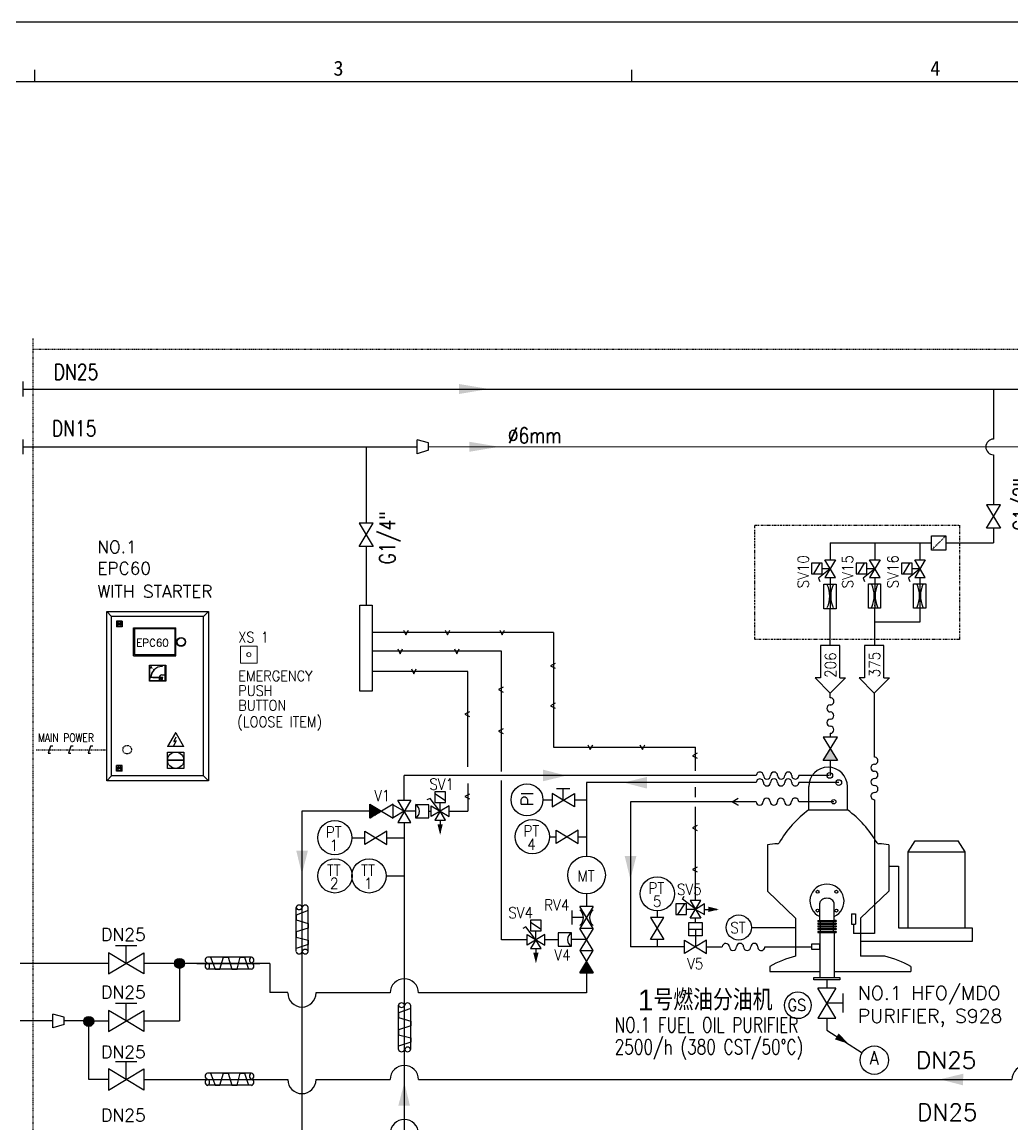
# Model space of a CAD drawing. Header units: inches. Extents: x 244 to 838, y -431 to 471.
# Drawn here: x 466.8 to 632.6, y -195.8 to -11.2 of the extents above; entities that cross this region are included whole.
import ezdxf
from ezdxf.enums import TextEntityAlignment as Align

# ---------------------------------------------------------------- set-up
doc = ezdxf.new("R2010")
doc.units = ezdxf.units.IN
doc.header["$MEASUREMENT"] = 0
for name, pattern in [('CADRA_SOLID', [0]), ('CENTERX2', [0.955, 0.7, -0.085, 0.085, -0.085]), ('DPSTRECKAD', [14, 6, -2, 1, -2, 1, -2]), ('HIDDEN', [0.375, 0.25, -0.125]), ('PHANTOM2', [1.25, 0.625, -0.125, 0.125, -0.125, 0.125, -0.125]), ('STRECKAD0', [4, 2.5, -1.5])]:
    doc.linetypes.add(name, pattern=pattern)
doc.layers.add('001 0 SEPARATOR BASE SKETCH No. 1-2-3-4-5', color=3, linetype='Continuous', lineweight=0)
doc.layers.add('AM_8', color=1, linetype='Continuous', lineweight=25)
for name, color, linetype in [('001 SEPARATOR BASE SKETCH No. 1-2-3-4-5', 7, 'Continuous'), ('002 ANCILLARY BLOCKS SKETCH No. 1-2-3-4-5', 7, 'Continuous'), ('072-Power-supply-MARINE', 7, 'Continuous'), ('1', 3, 'CADRA_SOLID'), ('10', 2, 'Continuous'), ('25', 2, 'Continuous'), ('35', 3, 'Continuous'), ('50', 4, 'Continuous'), ('chinese', 7, 'Continuous'), ('DIMENS-DMEK0', 2, 'Continuous'), ('EQUIP', 2, 'Continuous'), ('INNERG-LMEK0', 2, 'Continuous'), ('SEKTIO-LMEK0', 2, 'Continuous'), ('SKYMLI-LMEK0', 3, 'STRECKAD0'), ('STYCKL-RMEK0', 4, 'Continuous'), ('TEXT__-DMEK0', 4, 'Continuous'), ('YTTERG-4', 3, 'Continuous'), ('YTTERG-LMEK0', 4, 'Continuous')]:
    doc.layers.add(name, color=color, linetype=linetype)
doc.styles.add('HZDX', font='romans.shx', dxfattribs={"width": 0.9, "bigfont": 'HZDX.SHX'})
doc.styles.add('ROMANS', font='ROMANS')
doc.styles.add('SimSun', font='Simtxt.shx', dxfattribs={"bigfont": 'HZDX.SHX'})
doc.styles.get("Standard").update_dxf_attribs({"font": ''})
doc.styles.add('XT', font='romans')
doc.styles.add('XT03_0', font='romans', dxfattribs={"height": 30})
doc.styles.add('XT03_5', font='romans', dxfattribs={"height": 35})
doc.styles.add('XT05_0', font='romans', dxfattribs={"height": 50})
doc.styles.get('Standard').set_extended_font_data('SimSun')

# ---------------------------------------------------------------- blocks, each defined once
blk = doc.blocks.new('0PIL')
at = {"layer": '25'}
blk.add_solid([(0, 0), (0, 0), (6, 1.5), (6, -1.5)], dxfattribs=at)
blk = doc.blocks.new('A$CC194')
at = {"layer": 'EQUIP', "xscale": -0.3440110905000001, "yscale": 0.3440110905000001, "zscale": 0.3440110905000001, "rotation": 90.45835645800044}
blk.add_blockref('0PIL', (0.539, 2.094), dxfattribs=at)
blk = doc.blocks.new('A$C72F5')
at = {"rotation": 90}
blk.add_blockref('A$CC194', (2.108, -0.027), dxfattribs=at)
blk = doc.blocks.new('A$C63A4')
at = {"rotation": 180}
blk.add_blockref('A$C72F5', (2.092, 1.063), dxfattribs=at)
blk = doc.blocks.new('A$CD0D2')
blk.add_blockref('A$C63A4', (0.021, -0.008))
blk = doc.blocks.new('JT')
blk.add_solid([(-0.8, -4.8), (0.8, -4.8), (0, 0)])
blk = doc.blocks.new('A$CB0B5')
at = {"rotation": 180}
blk.add_blockref('A$CD0D2', (2.144, 1.065), dxfattribs=at)
blk = doc.blocks.new('A$C459E1E88')
at = {"color": 7, "linetype": 'Continuous'}
for p, q in [((0, 506.2), (303.7, 506.2)), ((0, 0), (0, 506.2)), ((0, 506.2), (14.3, 491.9)), ((303.7, 506.2), (289.4, 491.9)), ((303.7, 506.2), (303.7, 0)), ((14.3, 14.3), (14.3, 491.9)), ((289.4, 491.9), (14.3, 491.9)), ((45.5, 477.6), (28.6, 477.6)), ((28.6, 477.6), (28.6, 460.7)), ((44, 470.5), (30.2, 470.5)), ((44, 467.8), (30.2, 467.8)), ((45.5, 477.6), (45.5, 460.7)), ((289.4, 14.3), (289.4, 491.9)), ((45.5, 460.7), (28.6, 460.7)), ((79.9, 457.6), (205.9, 457.6)), ((79.9, 373.3), (79.9, 457.6)), ((203.1, 454.3), (82.7, 454.3)), ((82.7, 454.3), (82.7, 376.6)), ((203.1, 454.3), (203.1, 376.6)), ((205.9, 373.3), (205.9, 457.6)), ((79.9, 373.3), (205.9, 373.3)), ((203.1, 376.6), (82.7, 376.6)), ((127.6, 346.3), (176.2, 346.3)), ((127.6, 297.7), (127.6, 346.3)), ((129, 299.2), (129, 344.9)), ((174.7, 344.9), (129, 344.9)), ((138.7, 331.3), (139.8, 330.4)), ((139.9, 334), (141.6, 332.3)), ((142.6, 335.2), (143.5, 334.1)), ((144.7, 336.9), (145.6, 335.7)), ((147, 338.4), (147.8, 337.1)), ((149.4, 339.8), (150, 338.4)), ((151.5, 341.7), (152.4, 339.5)), ((154.4, 341.8), (154.9, 340.4)), ((157, 342.6), (157.4, 341.1)), ((159.7, 343.1), (160, 341.6)), ((162.4, 343.4), (162.6, 341.9)), ((165.2, 344.4), (165.2, 342)), ((174.7, 299.2), (174.7, 344.9)), ((176.2, 346.3), (176.2, 297.7)), ((176.2, 297.7), (127.6, 297.7)), ((174.7, 299.2), (129, 299.2)), ((129.5, 308.7), (131.9, 308.7)), ((137.4, 308.7), (129.5, 308.7)), ((130.5, 311.5), (132, 311.3)), ((130.8, 314.2), (132.3, 313.9)), ((131.3, 316.9), (132.8, 316.5)), ((132.1, 319.5), (133.5, 319)), ((132.2, 322.4), (134.4, 321.5)), ((134.1, 324.5), (135.5, 323.9)), ((135.5, 326.9), (136.8, 326.1)), ((137, 329.2), (138.2, 328.3)), ((167.3, 309.1), (137.4, 309.1)), ((137.4, 308.4), (137.4, 309.1)), ((167.3, 308.4), (137.4, 308.4)), ((157.4, 309.1), (157.4, 309.8)), ((157.4, 299.2), (157.4, 308.4)), ((161.5, 306.2), (165, 302.7)), ((162, 306.7), (165.5, 303.2)), ((164.1, 316.5), (174.7, 316.5)), ((167.3, 308.4), (167.3, 309.1)), ((182.3, 102.7), (205.9, 143.6)), ((205.9, 143.6), (229.5, 102.7)), ((229.5, 102.7), (182.3, 102.7)), ((207.2, 119.3), (200.1, 105.7)), ((206.8, 130.7), (200.5, 117.2)), ((200.5, 117.2), (207.2, 119.3)), ((181.6, 85.7), (230.2, 85.7)), ((181.6, 37.1), (181.6, 85.7)), ((230.2, 85.7), (230.2, 37.1)), ((45.5, 45.5), (28.6, 45.5)), ((28.6, 28.6), (28.6, 45.5)), ((44, 38.4), (30.2, 38.4)), ((44, 35.7), (30.2, 35.7)), ((45.5, 28.6), (45.5, 45.5)), ((230.2, 37.1), (181.6, 37.1)), ((0, 0), (14.3, 14.3)), ((289.4, 14.3), (14.3, 14.3)), ((45.5, 28.6), (28.6, 28.6)), ((303.7, 0), (289.4, 14.3)), ((303.7, 0), (0, 0))]:
    blk.add_line(p, q, dxfattribs=at)
for points, const_width in [([(194.1, 123.1), (205.9, 143.6), (229.5, 102.7), (182.3, 102.7), (194.1, 123.1)], 2.62), ([(181.6, 61.4), (230.2, 61.4)], 5.4)]:
    blk.add_lwpolyline(points, dxfattribs=dict(at, const_width=const_width))
for centre, radius in [((37.1, 469.2), 7.01), ((222.2, 415.5), 13.5), ((222.2, 415.5), 12.1), ((163.5, 304.7), 2.5), ((205.9, 61.4), 24.3), ((37.1, 37.1), 7.01)]:
    blk.add_circle(centre, radius, dxfattribs=at)
for centre, radius in [((165.2, 308.7), 33.3), ((164.1, 309.8), 6.75)]:
    blk.add_arc(centre, radius, 90, 180, dxfattribs=at)
at = {"color": 1, "linetype": 'Continuous'}
for points in [[(209.5, 121.6), (206.6, 120.6), (200.1, 105.7)], [(200.1, 105.7), (200.1, 105.7), (201.4, 112.4), (204.9, 110.6)], [(200.9, 118.1), (200.5, 117.2), (206.6, 120.6), (205.7, 117.9)], [(200.7, 117.7), (201.3, 117.5), (204.7, 130.7), (209, 130.7)]]:
    blk.add_trace(points, dxfattribs=at)
at = {"layer": '25', "color": 2}
for p, q in [((182.3, 102.7), (205.9, 143.6)), ((205.9, 143.6), (229.5, 102.7)), ((229.5, 102.7), (182.3, 102.7)), ((200.1, 105.7), (207.2, 119.6)), ((206.8, 130.7), (200.5, 117.2)), ((200.5, 117.2), (206.1, 119.2)), ((206.1, 119.2), (207.2, 119.6))]:
    blk.add_line(p, q, dxfattribs=at)
at = {"color": 7, "linetype": 'Continuous', "style": 'ROMANS'}
for s, height, p in [('EPC60', 22.5, (87.8, 401.7)), ('A', 6.75, (130.3, 335.8))]:
    blk.add_text(s, height=height, dxfattribs=at).set_placement(p)
blk = doc.blocks.new('FO PURIFIER')
at = {"layer": '25'}
h = blk.add_hatch(color=8, dxfattribs=at)
h.dxf.hatch_style = 1
h.paths.add_polyline_path([(6633.7, -2185.4, 0.414214), (6621.7, -2173.4), (6621.7, -2197.4, 0.414214)])
h.paths.add_polyline_path([(6621.7, -2173.4, 0.414214), (6609.6, -2185.4), (6621.7, -2185.4)])
h.paths.add_polyline_path([(6621.7, -2185.4), (6609.6, -2185.4, 0.414214), (6621.7, -2197.4)])
h = blk.add_hatch(color=8, dxfattribs=at)
h.dxf.hatch_style = 1
h.paths.add_polyline_path([(6416.4, -2324.5, 0.414214), (6404.4, -2312.4), (6404.4, -2336.5, 0.414214)])
h.paths.add_polyline_path([(6404.4, -2312.4, 0.414214), (6392.3, -2324.5), (6404.4, -2324.5)])
h.paths.add_polyline_path([(6404.4, -2324.5), (6392.3, -2324.5, 0.414214), (6404.4, -2336.5)])
at = {"layer": 'AM_8'}
h = blk.add_hatch(dxfattribs=at)
h.set_pattern_fill('_U', color=8, angle=45, style=0, pattern_type=0)
h.set_pattern_definition([(45, (1327.5483, -3926.1681), (-0.70710678, 0.70710678), [])])
h.paths.add_polyline_path([(7105.3, -1821.4), (7077.3, -1804.6), (7077.3, -1838.2)])
h = blk.add_hatch(dxfattribs=at)
h.set_pattern_fill('_U', color=8, angle=45, style=0, pattern_type=0)
h.set_pattern_definition([(45, (1327.5483, -3985.0335), (-0.70710678, 0.70710678), [])])
h.paths.add_polyline_path([(7595.8, -2181.5), (7580, -2207.9), (7611.7, -2207.9)])
at = {"color": 8}
for p, q in [((8002.1, -1736), (7159.7, -1736)), ((7159.7, -1794.9), (7159.7, -1736)), ((8002.1, -1752.6), (7595.8, -1752.6)), ((7944.5, -1798.6), (7959, -1790.3)), ((7959, -1806.9), (7944.5, -1798.6)), ((6914.6, -2026.6), (6914.6, -2176.7)), ((7990.3, -2099.5), (8096.3, -2099.5)), ((6663.4, -2185.4), (6813.6, -2185.4)), ((6663.4, -2463.5), (6813.6, -2463.5))]:
    blk.add_line(p, q, dxfattribs=at)
for centre, start, end in [((7159.7, -2256.1), 0, 180), ((6914.6, -2256.1), 180, 0), ((7159.7, -2463.5), 0, 180), ((8647.8, -2463.5), 0, 180), ((6914.6, -2463.5), 180, 0), ((7159.7, -2593), 0, 180)]:
    blk.add_arc(centre, 33.8, start, end, dxfattribs=at)
at = {"layer": '001 0 SEPARATOR BASE SKETCH No. 1-2-3-4-5', "color": 8, "linetype": 'Continuous'}
for p, q in [((6767.6, -1426.4), (6807.6, -1426.4)), ((6767.6, -1426.4), (6767.6, -1466.4)), ((6807.6, -1426.4), (6807.6, -1466.4)), ((6767.6, -1466.4), (6807.6, -1466.4))]:
    blk.add_line(p, q, dxfattribs=at)
at = {"layer": '001 0 SEPARATOR BASE SKETCH No. 1-2-3-4-5', "color": 8}
blk.add_circle((6787.6, -1446.4), 5, dxfattribs=at)
at = {"layer": '001 SEPARATOR BASE SKETCH No. 1-2-3-4-5', "color": 8, "linetype": 'Continuous'}
for p, q in [((8192.8, -2245), (8149.8, -2245)), ((8192.8, -2245), (8149.8, -2316.7)), ((8192.8, -2316.7), (8149.8, -2245)), ((8170.9, -2280.3), (8209.5, -2280.3)), ((8149.8, -2316.7), (8192.8, -2316.7))]:
    blk.add_line(p, q, dxfattribs=at)
blk.add_circle((8101.6, -2285.8), 32, dxfattribs=at)
at = {"layer": '002 ANCILLARY BLOCKS SKETCH No. 1-2-3-4-5', "color": 8, "linetype": 'Continuous'}
blk.add_line((8209.5, -2257.6), (8209.5, -2303), dxfattribs=at)
at = {"layer": '072-Power-supply-MARINE', "color": 8}
for p, q in [((6313, -1665.5), (6307.1, -1682.3)), ((6307.1, -1682.3), (6312.8, -1682.3)), ((6318.2, -1665.5), (6313, -1665.5)), ((6361.7, -1665.5), (6355.9, -1682.3)), ((6355.9, -1682.3), (6361.5, -1682.3)), ((6366.9, -1665.5), (6361.7, -1665.5)), ((6408.9, -1665.5), (6403.1, -1682.3)), ((6403.1, -1682.3), (6408.8, -1682.3)), ((6414.1, -1665.5), (6408.9, -1665.5))]:
    blk.add_line(p, q, dxfattribs=at)
at = {"layer": '1', "color": 8, "linetype": 'Continuous'}
blk.add_line((6621.7, -2185.4), (6621.7, -2323.4), dxfattribs=at)
at = {"layer": '10', "color": 8}
for p, q in [((6900.7, -2157.4), (6900.7, -2051.4)), ((6929.7, -2157.4), (6929.7, -2051.4)), ((6794.3, -2170.3), (6688.3, -2170.3)), ((6794.3, -2199.3), (6688.3, -2199.3)), ((7145.8, -2391.5), (7145.8, -2285.5)), ((7174.9, -2391.5), (7174.9, -2285.5)), ((6794.3, -2448.4), (6688.3, -2448.4)), ((6794.3, -2477.4), (6688.3, -2477.4))]:
    blk.add_line(p, q, dxfattribs=at)
for centre, radius, start, end in [((6907.9, -2053.5), 7.55, 16.0873, 163.9127), ((6907.9, -2049.3), 7.55, 196.0873, 343.9127), ((6922.5, -2053.6), 7.58, 16.8834, 163.1166), ((6907.9, -2155.4), 7.55, 196.0873, 343.9127), ((6922.5, -2159.5), 7.55, 16.0873, 163.9127), ((6922.5, -2155.2), 7.58, 196.8834, 343.1166), ((6690.4, -2192), 7.55, 106.0873, 253.9127), ((6690.5, -2177.5), 7.58, 106.8834, 253.1166), ((6686.2, -2192), 7.55, 286.0873, 73.9127), ((6796.4, -2177.5), 7.55, 106.0873, 253.9127), ((6792.1, -2177.5), 7.58, 286.8834, 73.1166), ((6792.2, -2192), 7.55, 286.0873, 73.9127), ((7153.1, -2287.6), 7.55, 16.0873, 163.9127), ((7153.1, -2283.4), 7.55, 196.0873, 343.9127), ((7167.6, -2287.7), 7.58, 16.8834, 163.1166), ((7153.1, -2389.4), 7.55, 196.0873, 343.9127), ((7167.6, -2393.6), 7.55, 16.0873, 163.9127), ((7167.6, -2389.3), 7.58, 196.8834, 343.1166), ((6690.5, -2455.6), 7.58, 106.8834, 253.1166), ((6796.4, -2455.6), 7.55, 106.0873, 253.9127), ((6792.1, -2455.6), 7.58, 286.8834, 73.1166), ((6690.4, -2470.2), 7.55, 106.0873, 253.9127), ((6686.2, -2470.2), 7.55, 286.0873, 73.9127), ((6792.2, -2470.2), 7.55, 286.0873, 73.9127)]:
    blk.add_arc(centre, radius, start, end, dxfattribs=at)
at = {"layer": '25', "color": 8}
for p, q in [((6929.7, -2059.2), (6900.7, -2070)), ((6900.7, -2070), (6900.7, -2081.2)), ((6900.7, -2081.2), (6929.7, -2090.1)), ((6929.7, -2101), (6900.7, -2110.2)), ((6900.7, -2110.2), (6900.7, -2122.7)), ((6929.7, -2090.1), (6929.7, -2101)), ((6900.7, -2122.7), (6929.7, -2129.7)), ((6929.7, -2129.7), (6929.7, -2139.9)), ((6929.7, -2139.9), (6900.7, -2149.7)), ((6696.1, -2170.3), (6706.8, -2199.3)), ((6718, -2199.3), (6726.9, -2170.3)), ((6726.9, -2170.3), (6737.9, -2170.3)), ((6737.9, -2170.3), (6747, -2199.3)), ((6759.6, -2199.3), (6766.6, -2170.3)), ((6766.6, -2170.3), (6776.8, -2170.3)), ((6776.8, -2170.3), (6786.5, -2199.3)), ((6706.8, -2199.3), (6718, -2199.3)), ((6747, -2199.3), (6759.6, -2199.3)), ((7174.9, -2293.3), (7145.8, -2304)), ((7145.8, -2304), (7145.8, -2315.2)), ((7145.8, -2315.2), (7174.9, -2324.1)), ((7174.9, -2335.1), (7145.8, -2344.2)), ((7145.8, -2344.2), (7145.8, -2356.8)), ((7174.9, -2324.1), (7174.9, -2335.1)), ((7145.8, -2356.8), (7174.9, -2363.8)), ((7174.9, -2374), (7145.8, -2383.7)), ((7174.9, -2363.8), (7174.9, -2374)), ((6696.1, -2448.4), (6706.8, -2477.4)), ((6718, -2477.4), (6726.9, -2448.4)), ((6726.9, -2448.4), (6737.9, -2448.4)), ((6737.9, -2448.4), (6747, -2477.4)), ((6759.6, -2477.4), (6766.6, -2448.4)), ((6766.6, -2448.4), (6776.8, -2448.4)), ((6776.8, -2448.4), (6786.5, -2477.4)), ((6706.8, -2477.4), (6718, -2477.4)), ((6747, -2477.4), (6759.6, -2477.4))]:
    blk.add_line(p, q, dxfattribs=at)
for centre in [(6621.7, -2185.4), (6404.4, -2324.5)]:
    blk.add_circle(centre, 12, dxfattribs=at)
for points in [[(7245.4, -1877.7), (7245.4, -1877.7), (7239.1, -1852.2), (7251.8, -1852.2)], [(7912.8, -2056.1), (7912.8, -2056.1), (7887.3, -2062.5), (7887.3, -2049.7)], [(7474.7, -2185.3), (7474.7, -2185.3), (7468.3, -2159.8), (7481, -2159.8)]]:
    blk.add_solid(points, dxfattribs=at)
at = {"layer": '35', "color": 8}
for p, q in [((8179.1, -1268.8), (8179.1, -1277.9)), ((7513.2, -1794.5), (7491.5, -1794.5)), ((7034.3, -1884.6), (7065, -1884.6)), ((7507.3, -1882.3), (7523.1, -1882.3)), ((7116.4, -1976), (7159.7, -1976)), ((7765.1, -2059.9), (7765.1, -2075.7)), ((6837.5, -2185.4), (6535.9, -2185.4)), ((6837.5, -2185.4), (6837.5, -2255.3)), ((6403.5, -2323.4), (6452.8, -2323.4)), ((6404.4, -2463.5), (6404.4, -2324.5)), ((6536, -2323.4), (6621.7, -2323.4)), ((6451.7, -2463.5), (6404.4, -2463.5))]:
    blk.add_line(p, q, dxfattribs=at)
at = {"layer": '35', "color": 8, "linetype": 'Continuous'}
blk.add_circle((7453.3, -1793.8), 38.2, dxfattribs=at)
at = {"layer": '50', "color": 8}
for p, q in [((8179.1, -1178.9), (8310.6, -1178.9)), ((8179.1, -1178.9), (8179.1, -1219.2)), ((8285.5, -1178.9), (8285.5, -1219.2)), ((8310.6, -1178.9), (8421.6, -1178.9)), ((8393.9, -1178.9), (8393.9, -1219.2)), ((8179.1, -1240.5), (8151.3, -1263.4)), ((8151.3, -1263.4), (8154.6, -1271.1)), ((8179.1, -1262.4), (8179.1, -1277.9)), ((8285.5, -1240.5), (8257.7, -1263.4)), ((8257.7, -1263.4), (8261, -1271.1)), ((8393.9, -1240.5), (8366.2, -1263.4)), ((8366.2, -1263.4), (8369.4, -1271.1)), ((8163.9, -1277.9), (8193.2, -1277.9)), ((8163.9, -1336.4), (8163.9, -1277.9)), ((8179.1, -1278.1), (8179.1, -1335.2)), ((8193.2, -1277.9), (8193.2, -1336.4)), ((8270.3, -1276.9), (8299.6, -1276.9)), ((8270.3, -1335.4), (8270.3, -1276.9)), ((8285.5, -1277.1), (8285.5, -1334.3)), ((8299.6, -1276.9), (8299.6, -1335.4)), ((8378.7, -1276.9), (8408, -1276.9)), ((8378.7, -1335.4), (8378.7, -1276.9)), ((8393.9, -1277.1), (8393.9, -1334.3)), ((8408, -1276.9), (8408, -1335.4)), ((8193.2, -1336.4), (8163.9, -1336.4)), ((8299.6, -1335.4), (8270.3, -1335.4)), ((8408, -1335.4), (8378.7, -1335.4)), ((7221.4, -1790.7), (7213.7, -1794)), ((7244.4, -1820.7), (7221.4, -1790.7)), ((7258.2, -1774.6), (7232.7, -1774.6)), ((7232.7, -1774.6), (7232.7, -1800.1)), ((7232.7, -1778.9), (7258.2, -1795.9)), ((7258.2, -1800.1), (7258.2, -1774.6)), ((7245.4, -1821.4), (7232.7, -1842.6)), ((7232.7, -1842.6), (7258.2, -1842.6)), ((7258.2, -1842.6), (7245.4, -1821.4)), ((7245.4, -1842.6), (7245.4, -1872.8)), ((7825.9, -2032.1), (7829.2, -2024.4)), ((7809.7, -2043.3), (7809.7, -2068.8)), ((7835.2, -2043.3), (7809.7, -2043.3)), ((7814, -2068.8), (7831, -2043.3)), ((7855.9, -2055), (7825.9, -2032.1)), ((7877.8, -2043.3), (7856.5, -2056.1)), ((7856.5, -2056.1), (7877.8, -2068.8)), ((7877.8, -2068.8), (7877.8, -2043.3)), ((7877.8, -2056.1), (7907.9, -2056.1)), ((7487.4, -2082.2), (7461.9, -2082.2)), ((7461.9, -2082.2), (7461.9, -2107.7)), ((7487.4, -2107.7), (7487.4, -2082.2)), ((7809.7, -2068.8), (7835.2, -2068.8)), ((7450.7, -2098.3), (7443, -2101.6)), ((7473.6, -2128.3), (7450.7, -2098.3)), ((7461.9, -2086.5), (7487.4, -2103.5)), ((7474.7, -2129), (7461.9, -2150.2)), ((7487.4, -2150.2), (7474.7, -2129)), ((7461.9, -2150.2), (7487.4, -2150.2)), ((7474.7, -2150.2), (7474.7, -2180.4))]:
    blk.add_line(p, q, dxfattribs=at)
for centre, radius, start, end in [((8114.3, -1306.3), 63.7, 335, 25), ((8243.9, -1306.3), 63.7, 155, 205), ((8220.7, -1305.4), 63.7, 335, 25), ((8350.3, -1305.4), 63.7, 155, 205), ((8329.1, -1305.4), 63.7, 335, 25), ((8458.7, -1305.4), 63.7, 155, 205), ((8179.3, -1558.1), 8.51, 270, 91.4436), ((8179.3, -1575.1), 8.5, 90, 270), ((8179.3, -1609.1), 8.5, 90, 270), ((8179.3, -1592.1), 8.51, 270, 90), ((8179.3, -1626.2), 8.51, 270, 90), ((8284.9, -1717.1), 8.5, 90, 270), ((8284.9, -1700.1), 8.51, 270, 91.4436), ((8010.6, -1735.8), 8.51, 0, 181.679), ((8027.7, -1735.8), 8.5, 180, 0), ((8044.7, -1735.8), 8.51, 0, 180), ((8061.7, -1735.8), 8.5, 180, 0), ((8078.7, -1735.8), 8.51, 0, 180), ((8095.7, -1735.8), 8.5, 180, 1.4226), ((8284.9, -1734.1), 8.51, 270, 90), ((8010.6, -1752.3), 8.51, 0, 181.679), ((8027.6, -1752.3), 8.5, 180, 0), ((8044.6, -1752.3), 8.51, 0, 180), ((8061.6, -1752.3), 8.5, 180, 0), ((8078.6, -1752.3), 8.51, 0, 180), ((8095.6, -1752.3), 8.5, 180, 1.4226), ((8284.9, -1751.1), 8.5, 90, 270), ((8284.9, -1768.1), 8.51, 270, 90), ((8027, -1798.3), 8.51, 0, 180), ((8061.1, -1798.3), 8.51, 0, 180), ((8095.1, -1798.3), 8.51, 358.321, 180), ((8284.9, -1785.1), 8.5, 90, 271.4226), ((8010, -1798.3), 8.5, 181.679, 0), ((8044.1, -1798.3), 8.5, 180, 0), ((8078.1, -1798.3), 8.5, 180, 0), ((7929.3, -2146.1), 8.5, 0, 178.321), ((7946.3, -2146.1), 8.51, 180, 0), ((7963.3, -2146.1), 8.5, 0, 180), ((7980.3, -2146.1), 8.51, 180, 0), ((7997.3, -2146.1), 8.5, 0, 180), ((8014.3, -2146.1), 8.51, 180, 1.679)]:
    blk.add_arc(centre, radius, start, end, dxfattribs=at)
at = {"layer": 'DIMENS-DMEK0', "color": 8, "linetype": 'PHANTOM2'}
for p, q in [((6271.3, -3824), (6271.3, -687.8)), ((6271.3, -715.3), (10591.2, -715.3))]:
    blk.add_line(p, q, dxfattribs=at)
at = {"layer": 'DIMENS-DMEK0', "color": 8, "linetype": 'DPSTRECKAD'}
for p, q in [((7998.8, -1136.4), (8488.5, -1136.4)), ((7998.8, -1410.2), (7998.8, -1136.4)), ((8488.5, -1136.4), (8488.5, -1410.2)), ((8488.5, -1410.2), (7998.8, -1410.2))]:
    blk.add_line(p, q, dxfattribs=at)
at = {"layer": 'DIMENS-DMEK0', "color": 8}
for p, q in [((7392.4, -1725.7), (7392.4, -1438.4)), ((7392.4, -2129), (7392.4, -1747.4))]:
    blk.add_line(p, q, dxfattribs=at)
at = {"layer": 'DIMENS-DMEK0', "color": 8, "linetype": 'HIDDEN', "ltscale": 2}
blk.add_line((6278.8, -1673.9), (6447.7, -1673.9), dxfattribs=at)
at = {"layer": 'DIMENS-DMEK0', "color": 8, "linetype": 'Continuous'}
for p, q in [((8171.3, -2225.1), (8171.3, -2245)), ((8171.3, -2316.7), (8171.3, -2345)), ((6535.9, -2463.5), (6880.8, -2463.5)), ((6948.3, -2463.5), (7126, -2463.5)), ((7193.5, -2463.5), (8614, -2463.5))]:
    blk.add_line(p, q, dxfattribs=at)
at = {"layer": 'DIMENS-DMEK0', "color": 8, "linetype": 'HIDDEN', "ltscale": 2}
blk.add_circle((6496.2, -1673.9), 10.3, dxfattribs=at)
at = {"layer": 'EQUIP', "color": 8}
for p, q in [((7217.6, -939.4), (7190.2, -931.9)), ((7190.2, -965.4), (7190.2, -931.9)), ((7217.6, -957), (7217.6, -939.4)), ((7217.6, -957), (7190.2, -965.4)), ((7513.2, -1810.5), (7566.7, -1778.4)), ((7513.2, -1778.4), (7513.2, -1810.5)), ((7539.9, -1794.5), (7513.2, -1778.4)), ((7556, -1767.7), (7523.9, -1767.7)), ((7539.9, -1794.5), (7539.9, -1767.7)), ((7566.7, -1778.4), (7566.7, -1810.5)), ((7566.7, -1810.5), (7539.9, -1794.5)), ((6451.7, -2160.1), (6451.7, -2210.7)), ((6451.7, -2210.7), (6535.9, -2160.1)), ((6493.8, -2185.4), (6451.7, -2160.1)), ((6519.1, -2143.3), (6468.5, -2143.3)), ((6493.8, -2185.4), (6493.8, -2143.3)), ((6535.9, -2160.1), (6535.9, -2210.7)), ((6535.9, -2210.7), (6493.8, -2185.4)), ((6519.1, -2281.3), (6468.6, -2281.3)), ((6493.8, -2323.4), (6493.8, -2281.3)), ((6345.8, -2314.1), (6318.4, -2306.7)), ((6318.4, -2340.1), (6318.4, -2306.7)), ((6345.8, -2331.7), (6345.8, -2314.1)), ((6451.7, -2298.1), (6451.7, -2348.7)), ((6451.7, -2348.7), (6536, -2298.1)), ((6493.8, -2323.4), (6451.7, -2298.1)), ((6536, -2298.1), (6536, -2348.7)), ((6345.8, -2331.7), (6318.4, -2340.1)), ((6536, -2348.7), (6493.8, -2323.4)), ((6519.1, -2421.4), (6468.5, -2421.4)), ((6493.8, -2463.5), (6493.8, -2421.4)), ((6451.7, -2438.2), (6451.7, -2488.8)), ((6451.7, -2488.8), (6535.9, -2438.2)), ((6493.8, -2463.5), (6451.7, -2438.2)), ((6535.9, -2438.2), (6535.9, -2488.8)), ((6535.9, -2488.8), (6493.8, -2463.5))]:
    blk.add_line(p, q, dxfattribs=at)
at = {"layer": 'EQUIP', "color": 8, "linetype": 'Continuous'}
for p, q in [((7516.9, -1393.4), (7082.7, -1393.4)), ((7392.4, -1438.4), (7082.7, -1438.4)), ((7311.6, -1486.3), (7082.7, -1486.3)), ((8171.3, -2345), (8255.6, -2399.3))]:
    blk.add_line(p, q, dxfattribs=at)
blk.add_lwpolyline([(7053.6, -1327.6), (7082.7, -1327.6), (7082.7, -1533.9), (7053.6, -1533.9)], close=True, dxfattribs=at)
blk.add_circle((8284.5, -2417.1), 34, dxfattribs=at)
at = {"layer": 'INNERG-LMEK0', "color": 8}
for p, q in [((7311.6, -1715.2), (7311.6, -1486.3)), ((7311.6, -1754.9), (7311.6, -1821.4)), ((7700.7, -1798.6), (7700.7, -2145.8)), ((8001.5, -1798.6), (7700.7, -1798.6)), ((8187.5, -1798.6), (8103.6, -1798.6)), ((7218, -1821.4), (7224.2, -1821.4)), ((7266.7, -1821.4), (7311.6, -1821.4)), ((7830, -2145.8), (7700.7, -2145.8)), ((7854.5, -2145.8), (7856.5, -2145.8)), ((7883, -2145.8), (7920.8, -2145.8))]:
    blk.add_line(p, q, dxfattribs=at)
at = {"layer": 'SEKTIO-LMEK0', "color": 8, "linetype": 'Continuous'}
for p, q in [((8154.3, -2082.7), (8188.3, -2082.7)), ((8155.7, -2085.1), (8186.8, -2085.1)), ((8155.7, -2089.2), (8186.8, -2089.2)), ((8155.7, -2091.6), (8186.8, -2091.6)), ((8155.7, -2095.8), (8186.8, -2095.8)), ((8155.7, -2098.2), (8186.8, -2098.2)), ((8155.7, -2102.3), (8186.8, -2102.3)), ((8155.7, -2104.7), (8186.8, -2104.7)), ((8155.7, -2108.8), (8186.8, -2108.8)), ((8154.3, -2111.3), (8188.3, -2111.3))]:
    blk.add_line(p, q, dxfattribs=at)
at = {"layer": 'SKYMLI-LMEK0', "color": 8, "linetype": 'Continuous'}
for p, q in [((8179.1, -1424.5), (8179.1, -1336.4)), ((8179.1, -1549.6), (8179.1, -1538.6)), ((8022.8, -2145.8), (8134.4, -2145.8))]:
    blk.add_line(p, q, dxfattribs=at)
at = {"layer": 'STYCKL-RMEK0', "color": 8, "linetype": 'Continuous'}
for q in [(7959, -1790.3), (7959, -1806.9)]:
    blk.add_line((7944.5, -1798.6), q, dxfattribs=at)
at = {"layer": 'TEXT__-DMEK0', "color": 8}
for p, q in [((6246.4, -810.4), (8638.8, -810.4)), ((8570, -810.4), (8570, -930.4)), ((6246.4, -948.7), (7190.2, -948.7)), ((7068.1, -948.7), (7068.1, -1131.6)), ((7068.1, -948.7), (7068.1, -1131.6)), ((7217.6, -948.2), (8801.3, -948.7)), ((8570, -967.6), (8570, -1087.6)), ((8570, -1143.5), (8570, -1178.9)), ((7068.1, -1187.5), (7068.1, -1327.6)), ((8156, -1424.5), (8156, -1501.9)), ((8202.2, -1424.5), (8156, -1424.5)), ((8202.2, -1501.9), (8202.2, -1424.5)), ((8307.7, -1424.3), (8261.5, -1424.3)), ((8261.5, -1424.3), (8261.5, -1501.7)), ((8307.7, -1501.7), (8307.7, -1424.3)), ((8156, -1501.9), (8142.8, -1501.9)), ((8142.8, -1501.9), (8179.1, -1538.6)), ((8215.4, -1501.9), (8179.1, -1538.6)), ((8202.2, -1501.9), (8215.4, -1501.9)), ((8248.3, -1501.7), (8284.6, -1538.4)), ((8261.5, -1501.7), (8248.3, -1501.7)), ((8320.9, -1501.7), (8284.6, -1538.4)), ((8307.7, -1501.7), (8320.9, -1501.7)), ((8285.2, -1793.6), (8285.2, -2113.6)), ((8234.8, -2091.5), (8234.8, -2113.6)), ((8285.2, -2113.6), (8234.8, -2113.6))]:
    blk.add_line(p, q, dxfattribs=at)
at = {"layer": 'TEXT__-DMEK0', "color": 8, "linetype": 'Continuous'}
for p, q in [((7158, -1387.7), (7163.7, -1399.1)), ((7163.7, -1399.1), (7169.3, -1387.7)), ((7257.4, -1387.7), (7263.1, -1399.1)), ((7263.1, -1399.1), (7268.8, -1387.7)), ((7387.9, -1387.7), (7393.6, -1399.1)), ((7393.6, -1399.1), (7399.3, -1387.7)), ((7144.1, -1432.8), (7149.8, -1444.1)), ((7149.8, -1444.1), (7155.5, -1432.8)), ((7279.9, -1432.8), (7285.6, -1444.1)), ((7285.6, -1444.1), (7291.2, -1432.8)), ((7520.8, -1467.3), (7509.5, -1473)), ((7509.5, -1473), (7520.8, -1478.7)), ((7176.6, -1480.6), (7182.2, -1492)), ((7182.2, -1492), (7187.9, -1480.6)), ((7396.3, -1524.4), (7385, -1530.1)), ((7385, -1530.1), (7396.3, -1535.8)), ((7520.8, -1562.8), (7509.5, -1568.5)), ((7509.5, -1568.5), (7520.8, -1574.2)), ((7315.5, -1583.3), (7304.2, -1588.9)), ((7304.2, -1588.9), (7315.5, -1594.6)), ((7396.3, -1623.7), (7385, -1629.3)), ((7385, -1629.3), (7396.3, -1635)), ((7599.2, -1662.5), (7604.9, -1673.8)), ((7604.9, -1673.8), (7610.5, -1662.5)), ((7723.7, -1662.5), (7729.4, -1673.8)), ((7729.4, -1673.8), (7735.1, -1662.5)), ((7860.4, -1682.6), (7849.1, -1688.3)), ((7849.1, -1688.3), (7860.4, -1694)), ((7315.6, -1780.4), (7304.3, -1786.1)), ((7304.3, -1786.1), (7315.6, -1791.8)), ((7860.4, -1855.7), (7849.1, -1861.3)), ((7849.1, -1861.3), (7860.4, -1867)), ((7860.4, -1955.1), (7849.1, -1960.8)), ((7849.1, -1960.8), (7860.4, -1966.5))]:
    blk.add_line(p, q, dxfattribs=at)
blk.add_circle((7960.1, -2099.5), 30.2, dxfattribs=at)
at = {"layer": 'TEXT__-DMEK0', "color": 8}
blk.add_arc((8570, -949), 18.6, 90, 270, dxfattribs=at)
at = {"layer": 'YTTERG-4', "color": 8}
blk.add_line((7580, -2155), (7611.7, -2155), dxfattribs=at)
at = {"layer": 'YTTERG-LMEK0', "color": 8}
for p, q in [((6246.4, -792.6), (6246.4, -828.2)), ((6246.4, -930.9), (6246.4, -966.5)), ((8421.6, -1195.9), (8421.6, -1161.9)), ((8421.6, -1161.9), (8455.7, -1161.9)), ((8455.7, -1161.9), (8455.7, -1195.9)), ((8455.7, -1195.9), (8421.6, -1195.9)), ((8393.9, -1368.9), (8285.2, -1368.9)), ((7516.9, -1393.4), (7516.9, -1668.2)), ((8284.7, -1691.6), (8284.7, -1538.3)), ((8179.3, -1634.7), (8179.3, -1643.7)), ((7516.9, -1668.2), (7856.5, -1668.2)), ((7856.5, -1724.7), (7856.5, -1668.2)), ((8179.3, -1699.6), (8179.3, -1735.8)), ((8176.8, -1736), (8104.2, -1736)), ((7595.8, -1752.6), (7595.8, -1928.9)), ((7856.5, -1787.8), (7856.5, -1763.7)), ((8199.5, -1752.6), (8104.1, -1752.6)), ((8127.5, -1818.2), (8127.5, -1762.3)), ((8220.4, -1818.2), (8220.4, -1762.3)), ((7595.8, -1794.5), (7566.7, -1794.5)), ((7856.5, -2034.8), (7856.5, -1810.5)), ((8127.5, -1818.2), (8220.4, -1818.2)), ((6914.6, -1821.4), (6914.6, -3100.6)), ((7077.3, -1821.4), (6914.6, -1821.4)), ((7159.7, -1847.9), (7159.7, -2657.9)), ((7117.9, -1884.6), (7159.7, -1884.6)), ((7576, -1882.3), (7595.8, -1882.3)), ((8365.4, -1918.6), (8382.5, -1891.9)), ((8382.5, -1891.9), (8484.9, -1891.9)), ((8502, -1918.6), (8484.9, -1891.9)), ((8028.8, -1901.6), (8028.8, -2012.7)), ((8319.1, -1901.6), (8319.1, -2012.7)), ((8365.4, -2100), (8365.4, -1918.6)), ((8365.4, -1918.6), (8502, -1918.6)), ((8502, -2100), (8502, -1918.6)), ((8319.1, -1952.6), (8342.3, -1952.6)), ((8342.3, -1952.6), (8342.3, -2100)), ((7595.8, -2019), (7595.8, -2049.3)), ((8028.8, -2012.7), (8096.3, -2077.3)), ((8319.1, -2012.7), (8251.6, -2077.3)), ((8154.3, -2082.7), (8154.3, -2041.4)), ((8188.3, -2082.7), (8188.3, -2041.4)), ((7856.5, -2087.6), (7856.5, -2077.3)), ((8096.3, -2077.3), (8096.3, -2168.4)), ((8149.3, -2082.7), (8154.3, -2082.7)), ((8149.3, -2082.7), (8149.3, -2085.1)), ((8193.2, -2082.7), (8188.3, -2082.7)), ((8193.2, -2082.7), (8193.2, -2085.1)), ((8230.3, -2067.1), (8239.4, -2067.1)), ((8230.3, -2067.1), (8230.3, -2091.5)), ((8239.4, -2067.1), (8239.4, -2091.5)), ((8251.6, -2077.3), (8251.6, -2168.4)), ((7840.6, -2103.4), (7872.4, -2103.4)), ((8149.3, -2085.1), (8155.7, -2085.1)), ((8149.3, -2089.2), (8155.7, -2089.2)), ((8149.3, -2089.2), (8149.3, -2091.6)), ((8149.3, -2091.6), (8155.7, -2091.6)), ((8149.3, -2095.8), (8155.7, -2095.8)), ((8149.3, -2095.8), (8149.3, -2098.2)), ((8149.3, -2098.2), (8155.7, -2098.2)), ((8149.3, -2102.3), (8155.7, -2102.3)), ((8149.3, -2102.3), (8149.3, -2104.7)), ((8149.3, -2104.7), (8155.7, -2104.7)), ((8149.3, -2108.8), (8155.7, -2108.8)), ((8149.3, -2108.8), (8149.3, -2111.3)), ((8155.7, -2089.2), (8155.7, -2085.1)), ((8155.7, -2095.8), (8155.7, -2091.6)), ((8155.7, -2102.3), (8155.7, -2098.2)), ((8155.7, -2108.8), (8155.7, -2104.7)), ((8186.8, -2085.1), (8193.2, -2085.1)), ((8186.8, -2089.2), (8186.8, -2085.1)), ((8186.8, -2089.2), (8193.2, -2089.2)), ((8186.8, -2095.8), (8186.8, -2091.6)), ((8186.8, -2091.6), (8193.2, -2091.6)), ((8186.8, -2095.8), (8193.2, -2095.8)), ((8186.8, -2098.2), (8193.2, -2098.2)), ((8186.8, -2102.3), (8186.8, -2098.2)), ((8186.8, -2102.3), (8193.2, -2102.3)), ((8186.8, -2104.7), (8193.2, -2104.7)), ((8186.8, -2108.8), (8186.8, -2104.7)), ((8186.8, -2108.8), (8193.2, -2108.8)), ((8193.2, -2089.2), (8193.2, -2091.6)), ((8193.2, -2095.8), (8193.2, -2098.2)), ((8193.2, -2102.3), (8193.2, -2104.7)), ((8193.2, -2108.8), (8193.2, -2111.3)), ((8230.3, -2091.5), (8239.4, -2091.5)), ((8234.8, -2094.7), (8234.8, -2094.5)), ((8342.3, -2100), (8518.7, -2100)), ((8518.7, -2100), (8518.7, -2132.9)), ((7453.4, -2129), (7392.4, -2129)), ((7528.3, -2129), (7495.9, -2129)), ((7595.8, -2128.6), (7560.1, -2128.6)), ((7765.1, -2128.6), (7765.1, -2145.8)), ((8149.3, -2111.3), (8154.3, -2111.3)), ((8154.3, -2111.3), (8154.3, -2219.2)), ((8188.3, -2111.3), (8188.3, -2219.2)), ((8188.3, -2111.3), (8193.2, -2111.3)), ((8518.7, -2132.9), (8251.6, -2132.9)), ((6318.4, -2185.4), (6239.9, -2185.4)), ((6451.7, -2185.4), (6318.4, -2185.4)), ((8310, -2168.4), (8251.6, -2168.4)), ((7595.8, -2207.9), (7595.8, -2256.1)), ((8034.5, -2192.8), (8034.5, -2204.7)), ((8034.5, -2204.7), (8154.3, -2204.7)), ((8188.3, -2204.7), (8371.8, -2204.7)), ((8371.8, -2192.8), (8371.8, -2204.7)), ((6880.8, -2255.3), (6837.5, -2255.3)), ((7126, -2256.1), (6948.3, -2256.1)), ((7595.8, -2256.1), (7193.5, -2256.1)), ((6318.4, -2323.4), (6239.9, -2323.4)), ((6403.5, -2323.4), (6345.8, -2323.4))]:
    blk.add_line(p, q, dxfattribs=at)
at = {"layer": 'YTTERG-LMEK0', "color": 8, "linetype": 'Continuous'}
for p, q in [((8586.8, -1087.6), (8553.2, -1087.6)), ((8553.2, -1143.5), (8586.8, -1087.6)), ((8553.2, -1087.6), (8586.8, -1143.5)), ((7051.3, -1187.5), (7084.9, -1131.6)), ((7084.9, -1131.6), (7051.3, -1131.6)), ((7051.3, -1131.6), (7084.9, -1187.5)), ((8586.8, -1143.5), (8553.2, -1143.5)), ((8455.7, -1178.9), (8570, -1178.9)), ((7084.9, -1187.5), (7051.3, -1187.5)), ((8134.5, -1227.7), (8134.5, -1253.2)), ((8160.1, -1227.7), (8134.5, -1227.7)), ((8139.8, -1253.2), (8154.7, -1227.7)), ((8160.1, -1253.2), (8160.1, -1227.7)), ((8191.9, -1261.8), (8166.4, -1219.2)), ((8191.9, -1219.2), (8166.4, -1261.8)), ((8166.4, -1219.2), (8191.9, -1219.2)), ((8240.9, -1227.7), (8240.9, -1253.2)), ((8266.5, -1227.7), (8240.9, -1227.7)), ((8246.2, -1253.2), (8261.1, -1227.7)), ((8266.5, -1253.2), (8266.5, -1227.7)), ((8298.3, -1219.2), (8272.8, -1261.8)), ((8298.3, -1261.8), (8272.8, -1219.2)), ((8272.8, -1219.2), (8298.3, -1219.2)), ((8374.9, -1227.7), (8349.4, -1227.7)), ((8349.4, -1227.7), (8349.4, -1253.2)), ((8354.6, -1253.2), (8369.5, -1227.7)), ((8374.9, -1253.2), (8374.9, -1227.7)), ((8406.7, -1219.2), (8381.2, -1261.8)), ((8406.7, -1261.8), (8381.2, -1219.2)), ((8381.2, -1219.2), (8406.7, -1219.2)), ((8134.5, -1253.2), (8160.1, -1253.2)), ((8179.1, -1240.5), (8160.1, -1240.5)), ((8166.4, -1261.8), (8191.9, -1261.8)), ((8240.9, -1253.2), (8266.5, -1253.2)), ((8285.5, -1240.5), (8266.5, -1240.5)), ((8272.8, -1261.8), (8298.3, -1261.8)), ((8285.5, -1261.7), (8285.5, -1277.1)), ((8349.4, -1253.2), (8374.9, -1253.2)), ((8393.9, -1240.5), (8374.9, -1240.5)), ((8381.2, -1261.8), (8406.7, -1261.8)), ((8393.9, -1261.9), (8393.9, -1276.9)), ((8285.2, -1335.4), (8285.2, -1424.3)), ((8393.9, -1335.4), (8393.9, -1368.9)), ((8162.5, -1699.6), (8196.1, -1643.7)), ((8162.5, -1643.7), (8196.1, -1699.6)), ((8196.1, -1643.7), (8162.5, -1643.7)), ((8196.1, -1699.6), (8162.5, -1699.6)), ((7077.3, -1804.6), (7133.3, -1838.2)), ((7133.3, -1804.6), (7077.3, -1838.2)), ((7077.3, -1838.2), (7077.3, -1804.6)), ((7133.3, -1838.2), (7133.3, -1804.6)), ((7133.3, -1805.5), (7159.7, -1821.4)), ((7133.3, -1837.3), (7133.3, -1805.5)), ((7143.8, -1794.9), (7175.6, -1794.9)), ((7175.6, -1847.9), (7143.8, -1794.9)), ((7175.6, -1794.9), (7143.8, -1847.9)), ((7218, -1805.5), (7186.2, -1805.5)), ((7186.2, -1805.5), (7186.2, -1837.3)), ((7218, -1837.3), (7218, -1805.5)), ((7266.7, -1808.6), (7224.2, -1834.1)), ((7224.2, -1808.6), (7266.7, -1834.1)), ((7224.2, -1834.1), (7224.2, -1808.6)), ((7232.7, -1800.1), (7258.2, -1800.1)), ((7245.4, -1821.4), (7245.4, -1800.1)), ((7266.7, -1834.1), (7266.7, -1808.6)), ((7159.7, -1821.4), (7133.3, -1837.3)), ((7186.2, -1821.4), (7159.7, -1821.4)), ((7186.2, -1837.3), (7218, -1837.3)), ((7065, -1900.5), (7065, -1868.7)), ((7117.9, -1868.7), (7065, -1900.5)), ((7065, -1868.7), (7117.9, -1900.5)), ((7117.9, -1900.5), (7117.9, -1868.7)), ((7143.8, -1847.9), (7175.6, -1847.9)), ((7523.1, -1866.4), (7576, -1898.2)), ((7576, -1866.4), (7523.1, -1898.2)), ((7523.1, -1898.2), (7523.1, -1866.4)), ((7576, -1898.2), (7576, -1866.4)), ((7611.7, -2049.3), (7580, -2049.3)), ((7611.7, -2102.1), (7580, -2049.3)), ((7611.7, -2049.3), (7580, -2102.1)), ((7835.2, -2068.8), (7835.2, -2043.3)), ((7856.5, -2056.1), (7835.2, -2056.1)), ((7843.8, -2034.8), (7869.3, -2077.3)), ((7843.8, -2077.3), (7869.3, -2034.8)), ((7869.3, -2034.8), (7843.8, -2034.8)), ((7560.6, -2059.1), (7560.6, -2092.7)), ((7588.5, -2075.9), (7560.6, -2075.9)), ((7749.2, -2128.6), (7781, -2075.7)), ((7749.2, -2075.7), (7781, -2128.6)), ((7781, -2075.7), (7749.2, -2075.7)), ((7869.3, -2077.3), (7843.8, -2077.3)), ((7461.9, -2107.7), (7487.4, -2107.7)), ((7474.7, -2129), (7474.7, -2107.7)), ((7611.7, -2102.1), (7580, -2102.1)), ((7611.7, -2102.1), (7580, -2155)), ((7611.7, -2155), (7580, -2102.1)), ((7840.6, -2087.6), (7872.4, -2087.6)), ((7840.6, -2119.3), (7840.6, -2087.6)), ((7856.5, -2103.4), (7856.5, -2145.8)), ((7872.4, -2087.6), (7872.4, -2119.3)), ((7495.9, -2116.2), (7453.4, -2141.7)), ((7453.4, -2116.2), (7495.9, -2141.7)), ((7453.4, -2141.7), (7453.4, -2116.2)), ((7495.9, -2141.7), (7495.9, -2116.2)), ((7528.3, -2112.7), (7528.3, -2144.5)), ((7560.1, -2112.7), (7528.3, -2112.7)), ((7560.1, -2144.5), (7560.1, -2112.7)), ((7781, -2128.6), (7749.2, -2128.6)), ((7830, -2129.9), (7883, -2161.7)), ((7883, -2129.9), (7830, -2161.7)), ((7830, -2161.7), (7830, -2129.9)), ((7872.4, -2119.3), (7840.6, -2119.3)), ((7883, -2161.7), (7883, -2129.9)), ((7528.3, -2144.5), (7560.1, -2144.5)), ((7580, -2207.9), (7611.7, -2155)), ((7580, -2155), (7611.7, -2207.9)), ((7580, -2207.9), (7611.7, -2207.9)), ((7580, -2207.9), (7611.7, -2207.9)), ((7611.7, -2207.9), (7580, -2207.9))]:
    blk.add_line(p, q, dxfattribs=at)
at = {"layer": 'YTTERG-LMEK0', "color": 8, "linetype": 'STRECKAD0'}
blk.add_line((8421.6, -1195.9), (8455.7, -1161.9), dxfattribs=at)
at = {"layer": 'YTTERG-LMEK0', "color": 8, "const_width": 5.67}
blk.add_lwpolyline([(7133.3, -1821.4), (7133.3, -1821.4)], dxfattribs=at)
at = {"layer": 'YTTERG-LMEK0', "color": 8}
blk.add_lwpolyline([(8188.3, -2041.4, 0.134563), (8187.1, -2037.1, 0.106855), (8183.3, -2033, 0.08223), (8178, -2030.5, 0.07056), (8171.3, -2029.5, 0.07056), (8164.5, -2030.5, 0.08223), (8159.2, -2033, 0.106855), (8155.4, -2037.1, 0.134563), (8154.3, -2041.4, 0.134563)], format="xyb", dxfattribs=at)
for points in [[(8134.4, -2151.6), (8154.3, -2151.6), (8154.3, -2139.7), (8134.4, -2139.7)], [(8140.1, -2219.2), (8202.4, -2219.2), (8202.4, -2225.1), (8140.1, -2225.1)]]:
    blk.add_lwpolyline(points, close=True, dxfattribs=at)
for centre, radius in [((8177.9, -1735.6), 6.8), ((8199.5, -1752.6), 6.8), ((8187.5, -1798.6), 5.1), ((6993.3, -1884.6), 41), ((7466.3, -1882.3), 41), ((6993.5, -1976), 41), ((7075.4, -1976), 41), ((7595.8, -1973.9), 45.1), ((7765.1, -2018.9), 41), ((8148.8, -2014), 3.67), ((8193.8, -2014), 3.67), ((8148.8, -2059), 3.67), ((8193.8, -2059), 3.67)]:
    blk.add_circle(centre, radius, dxfattribs=at)
for centre, radius, start, end in [((8173.9, -1762.3), 46.4, 0, 180), ((8280.9, -2027.9), 259.8, 126.1879, 149.6515), ((8067, -2027.9), 259.8, 30.3485, 53.8121), ((8071.3, -2187.6), 289.2, 93.7535, 98.4565), ((8052, -1893.4), 5.67, 273.7535, 325.792), ((8295.9, -1893.4), 5.67, 214.208, 266.2465), ((8276.6, -2187.6), 289.2, 81.5435, 86.2465), ((8171.3, -2036.5), 40.8, 294.6531, 245.3469), ((8154.7, -2407.1), 245.7, 103.7591, 119.2989), ((8251.6, -2407.1), 245.7, 60.7011, 76.2409)]:
    blk.add_arc(centre, radius, start, end, dxfattribs=at)
at = {"layer": 'YTTERG-LMEK0', "color": 8, "linetype": 'Continuous'}
for centre, radius, start, end in [((7178.5, -1821.4), 17.7, 295.9833, 64.0167), ((7562.9, -2075.9), 25.6, 311.8751, 47.7637), ((7628.7, -2075.9), 25.6, 132.2363, 228.1249), ((7567.8, -2128.6), 17.7, 115.9833, 244.0167)]:
    blk.add_arc(centre, radius, start, end, dxfattribs=at)
for points in [[(8179.3, -1671.7), (8196.1, -1699.6), (8162.5, -1699.6)], [(7105.3, -1821.4), (7077.3, -1838.2), (7077.3, -1804.6)]]:
    blk.add_solid(points, dxfattribs=at)
at = {"layer": 'YTTERG-LMEK0', "color": 8}
blk.add_solid([(7580, -2207.9), (7611.7, -2207.9), (7595.8, -2181.5)], dxfattribs=at)
at = {"color": 8}
for name, p, xscale, yscale, zscale, rotation in [('JT', (7362.4, -810.4), -15, 15, 15, 270), ('JT', (7387.2, -948.7), -15, 15, 15, 270), ('A$CB0B5', (7683.3, -1738.5), -26.99999999999999, 26.99999999999999, 26.99999999999999, 180), ('A$CB0B5', (6900.5, -1972.8), -26.99999999999999, 26.99999999999999, 26.99999999999999, 270), ('A$CB0B5', (7686.6, -1985.6), -26.99999999999999, 26.99999999999999, 26.99999999999999, 270), ('A$CD0D2', (8189.7, -2367.1), 16.2, 16.2, 16.2, 327.2181531410392), ('A$CB0B5', (8440.3, -2449), -26.99999999999999, 26.99999999999999, 26.99999999999999, 180), ('A$CB0B5', (7173.8, -2469.4), -26.99999999999999, 26.99999999999999, 26.99999999999999, 89.99999999999991)]:
    blk.add_blockref(name, p, dxfattribs=dict(at, xscale=xscale, yscale=yscale, zscale=zscale, rotation=rotation))
at = {"color": 8, "xscale": -26.99999999999999, "yscale": 26.99999999999999, "zscale": 26.99999999999999}
blk.add_blockref('A$CB0B5', (7548.6, -1750.1), dxfattribs=at)
at = {"layer": '50', "color": 8, "xscale": -1.275750000000698, "yscale": 1.275750000000698, "zscale": 1.27575, "rotation": 270}
for p in [(8179.1, -1336.4), (8285.5, -1335.4), (8393.9, -1335.4)]:
    blk.add_blockref('0PIL', p, dxfattribs=at)
at = {"layer": 'EQUIP', "color": 8, "linetype": 'Continuous', "xscale": 0.7999999999999998, "yscale": 0.7999999999999998, "zscale": 0.7999999999999998}
blk.add_blockref('A$C459E1E88', (6447.7, -1748.2), dxfattribs=at)
at = {"color": 8, "style": 'ROMANS', "width": 0.8}
for s, p in [('DN25', (6373.9, -788.1)), ('DN15', (6369.7, -923.5)), ('%%C6mm', (7471.6, -940.3))]:
    blk.add_text(s, height=37.5, dxfattribs=at).set_placement(p, align=Align.CENTER)
for s, p in [('G1/2"', (8654.5, -1086.9)), ('G1/4"', (7137.8, -1166.6))]:
    blk.add_text(s, height=37.5, rotation=90, dxfattribs=at).set_placement(p, align=Align.CENTER)
at = {"color": 8, "style": 'ROMANS'}
blk.add_text('PI', height=28.08, rotation=90, dxfattribs=at).set_placement((7467.7, -1808.8))
for height, p in [(30, (6434.1, -2131.5)), (30, (6434.1, -2269.5)), (30, (6434.1, -2412.6)), (40.5, (8384.5, -2437.5)), (40.5, (8387.4, -2562.2)), (30, (6434.1, -2564))]:
    blk.add_text('DN25', height=height, dxfattribs=at).set_placement(p)
at = {"layer": '001 0 SEPARATOR BASE SKETCH No. 1-2-3-4-5', "color": 8, "style": 'XT', "width": 0.9}
for s, p in [('XS 1', (6762.4, -1417.1)), ('EMERGENCY', (6762.4, -1509.8)), ('PUSH', (6762.4, -1545)), ('BUTTON', (6762.4, -1580.3)), ('(LOOSE ITEM)', (6759.6, -1619.7))]:
    blk.add_text(s, height=25, dxfattribs=at).set_placement(p)
at = {"layer": '001 SEPARATOR BASE SKETCH No. 1-2-3-4-5', "color": 8, "style": 'XT03_5', "width": 0.9}
blk.add_text('GS', height=28, dxfattribs=at).set_placement((8077.1, -2299.3))
at = {"layer": '35', "color": 8, "style": 'XT', "width": 0.9}
for s, p in [('SV10', (8127.6, -1287.5)), ('SV15', (8234, -1287.5)), ('SV16', (8342.4, -1287.5))]:
    blk.add_text(s, height=26.39, rotation=90, dxfattribs=at).set_placement(p)
for s, p in [('SV1', (7219.5, -1769.6)), ('SV5', (7812.4, -2021.5)), ('SV4', (7408.6, -2077.3))]:
    blk.add_text(s, height=26.39, dxfattribs=at).set_placement(p)
at = {"layer": '35', "color": 8, "style": 'XT03_0', "width": 0.9}
for s, p in [('V1', (7126.4, -1796.9)), ('RV4', (7554.6, -2059.1)), (' V4', (7557.6, -2178.7)), ('V5', (7875.4, -2199.4))]:
    blk.add_text(s, height=26.39, dxfattribs=at).set_placement(p, align=Align.RIGHT)
at = {"layer": 'TEXT__-DMEK0', "color": 8, "style": 'XT05_0'}
for s, height, p in [('NO.1', 29.64, (6425, -1203.4)), ('EPC60', 29.64, (6425, -1254.5)), ('WITH STARTER', 29.635, (6425, -1309.9)), ('NO.1 HFO/MDO', 33.075, (8245.2, -2272.9)), ('PURIFIER, S928', 33.075, (8245.2, -2327.8))]:
    blk.add_text(s, height=height, dxfattribs=at).set_placement(p)
at = {"layer": 'TEXT__-DMEK0', "color": 8, "style": 'XT', "width": 0.9}
for s, p in [('206', (8192.9, -1502)), ('375', (8298.4, -1500.6))]:
    blk.add_text(s, height=26.39, rotation=90, dxfattribs=at).set_placement(p)
at = {"layer": 'TEXT__-DMEK0', "color": 8}
for s, height, style, width, p in [('MAIN POWER ', 20, 'XT05_0', 0.8, (6283, -1655.4)), ('PT', 26.39, 'XT03_5', 0.9, (6972.1, -1884.3)), ('PT', 26.39, 'XT03_5', 0.9, (7445.1, -1882)), ('1', 26.4, 'XT03_5', 0.9, (6981.1, -1915.9)), ('4', 26.4, 'XT03_5', 0.9, (7454.1, -1913.6)), ('TT', 26.39, 'XT03_5', 0.9, (6974.5, -1975.7)), ('TT', 26.39, 'XT03_5', 0.9, (7056.5, -1975.7)), ('MT', 26.39, 'XT03_5', 0.9, (7574.5, -1989.7)), ('2', 26.4, 'XT03_5', 0.9, (6981.7, -2007.3)), ('1', 26.4, 'XT03_5', 0.9, (7063.3, -2007.3)), ('PT', 26.39, 'XT03_5', 0.9, (7744, -2018.6)), ('5', 26.4, 'XT03_5', 0.9, (7754.8, -2050.1)), ('ST', 26.39, 'XT03_5', 0.9, (7940.1, -2113.3)), ('A', 31.7, 'XT', 0.9, (8273.4, -2427.4))]:
    blk.add_text(s, height=height, dxfattribs=dict(at, style=style, width=width)).set_placement(p)
blk = doc.blocks.new('A2')
for p, q in [((0, 420), (594, 420)), ((225, 410), (225, 412)), ((325, 410), (325, 412))]:
    blk.add_line(p, q)
at = {"color": 5}
blk.add_line((25, 410), (584, 410), dxfattribs=at)
for s, p in [('3', (275, 411)), ('4', (375, 411))]:
    blk.add_text(s, height=2.5).set_placement(p)
blk = doc.blocks.new('A3图框')
at = {"ltscale": 5}
blk.add_lwpolyline([(-562.29, -4946.17), (31.71, -4946.17), (31.71, -5366.17), (-562.29, -5366.17)], close=True, dxfattribs=at)
at = {"color": 2}
blk.add_blockref('A2', (-562.29, -5366.17), dxfattribs=at)
blk.add_blockref('A2', (-562.29, -5366.17), dxfattribs=at)

msp = doc.modelspace()

# ---------------------------------------------------------------- block references
at = {"color": 2}
msp.add_blockref('A3图框', (806.22, 4935), dxfattribs=at)
at = {"color": 8, "ltscale": 10, "xscale": 0.07, "yscale": 0.07, "zscale": 0.07}
msp.add_blockref('FO PURIFIER', (29.63, -15.95), dxfattribs=at)

# ---------------------------------------------------------------- texts
at = {"color": 2, "linetype": 'CENTERX2', "style": 'HZDX', "width": 0.75}
for s, p in [('NO.1 FUEL OIL PURIFIER', (566.05, -180.49)), ('2500/h (380 CST/50%%DC)', (566.05, -184.18))]:
    msp.add_text(s, height=2.5, dxfattribs=at).set_placement(p)
at = {"layer": 'chinese', "color": 2, "style": 'SimSun'}
msp.add_text('1号燃油分油机', height=3.5, dxfattribs=at).set_placement((569.95, -176.82))

doc.saveas('drawing.dxf')
